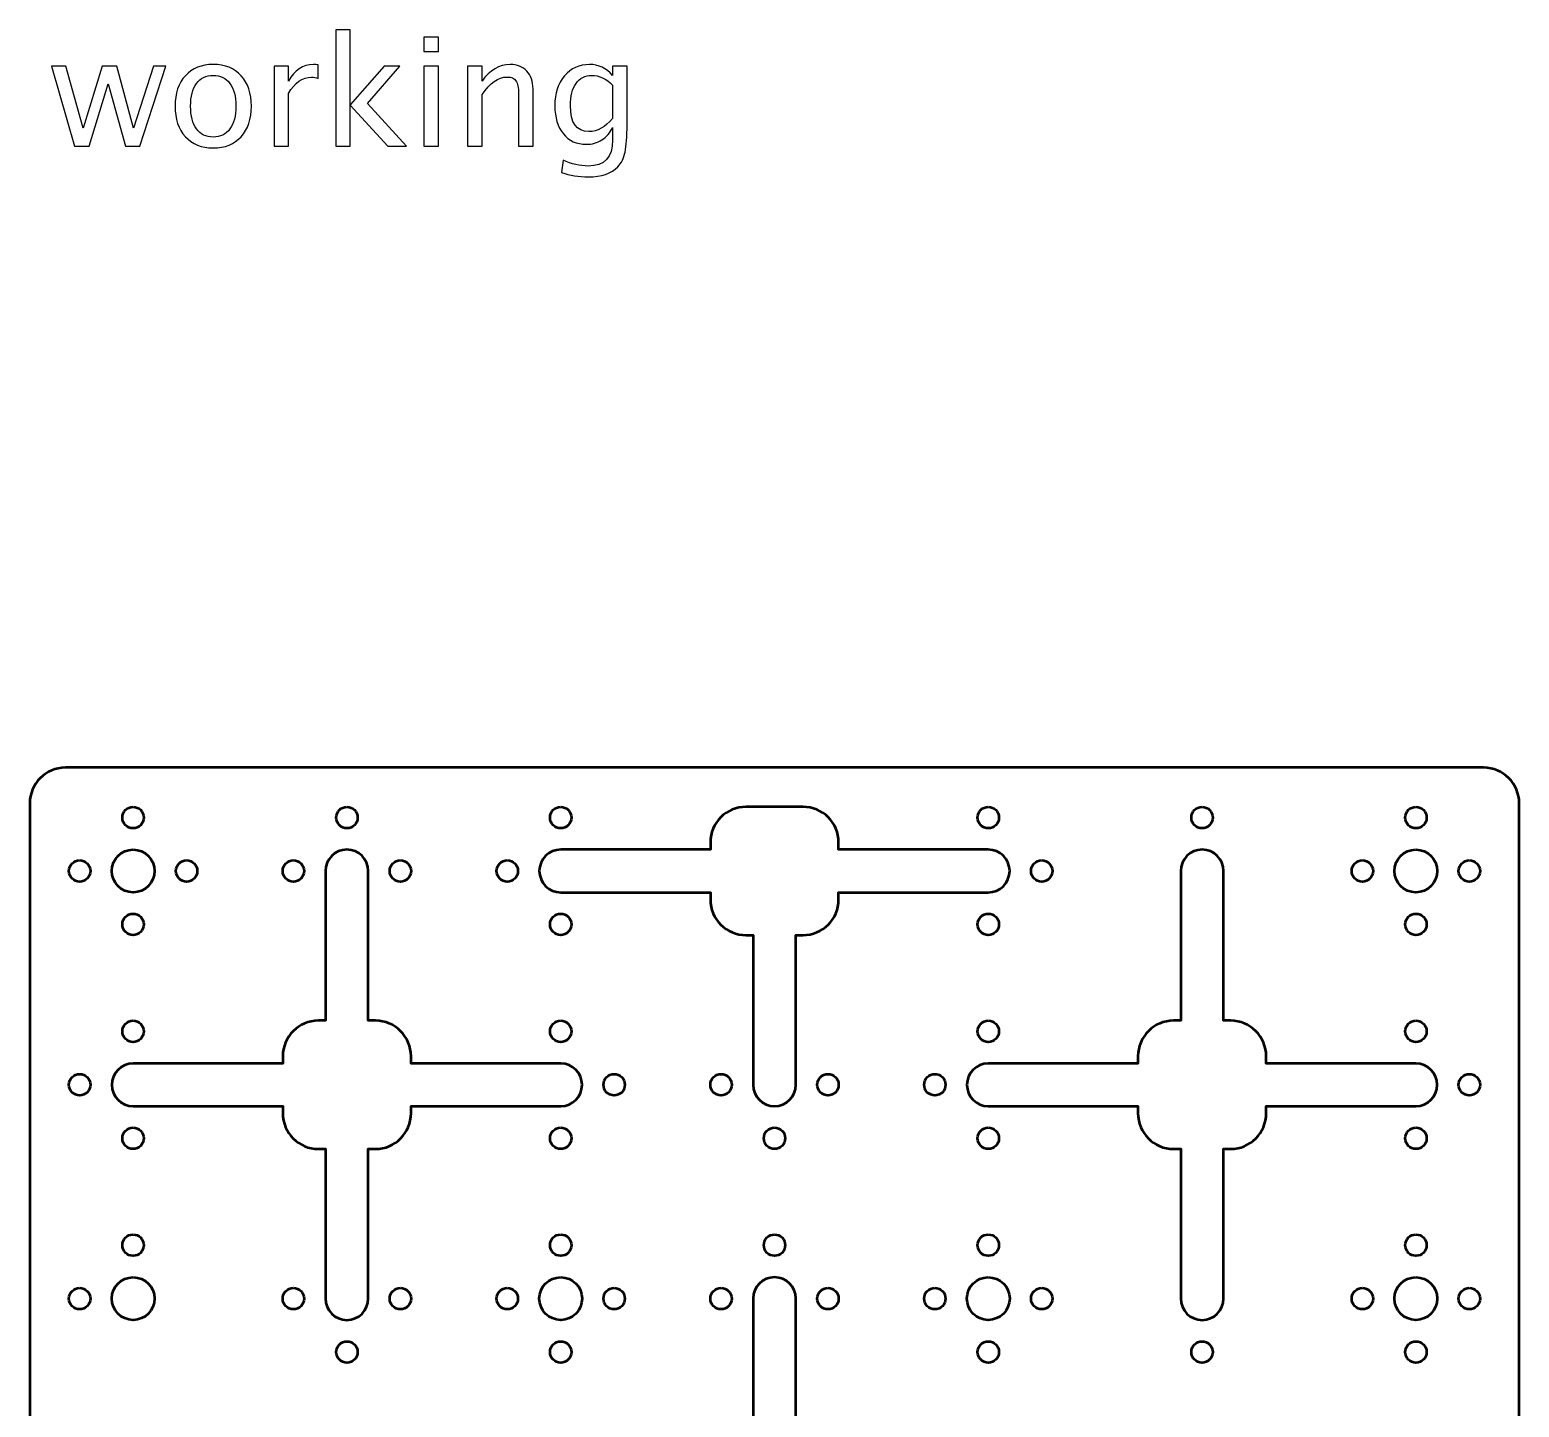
# Model space of a CAD drawing. Header units: centimetres. Extents: x -142 to 94, y -75 to 149.
# Drawn here: x -4.45 to 16.45, y 4.48 to 23.8 of the extents above; entities that cross this region are included whole.
import ezdxf

# ---------------------------------------------------------------- set-up
doc = ezdxf.new("R2010")
doc.units = ezdxf.units.CM
doc.header["$MEASUREMENT"] = 0
doc.layers.add('Layer 1', color=7, linetype='Continuous')

msp = doc.modelspace()

# ---------------------------------------------------------------- linework, layer by layer
at = {"layer": 'Layer 1', "lineweight": 53}
for centre, major_axis in [((-3, 12.75), (0, 0.15)), ((0, 12.75), (0, 0.15)), ((3, 12.75), (0, 0.15)), ((9, 12.75), (0, 0.15)), ((12, 12.75), (0, 0.15)), ((15, 12.75), (0, 0.15)), ((-3.75, 12), (0, 0.15)), ((-2.99999, 11.99999), (0, 0.30001)), ((-2.25, 12), (0, 0.15)), ((-0.75, 12), (0, 0.15)), ((0.75, 12), (0, 0.15)), ((2.25, 12), (0, 0.15)), ((9.75, 12), (0, 0.15)), ((14.25, 12), (0, 0.15)), ((15.00001, 11.99999), (0, 0.30001)), ((15.75, 12), (0, 0.15)), ((-3, 11.25), (0, 0.15)), ((3, 11.25), (0, 0.15)), ((9, 11.25), (0, 0.15)), ((15, 11.25), (0, 0.15)), ((-3, 9.75), (0, 0.15)), ((3, 9.75), (0, 0.15)), ((9, 9.75), (0, 0.15)), ((15, 9.75), (0, 0.15)), ((-3.75, 9), (0, 0.15)), ((3.75, 9), (0, 0.15)), ((5.25, 9), (0, 0.15)), ((6.75, 9), (0, 0.15)), ((8.25, 9), (0, 0.15)), ((15.75, 9), (0, 0.15)), ((-3, 8.25), (0, 0.15)), ((3, 8.25), (0, 0.15)), ((6, 8.25), (0, 0.15)), ((9, 8.25), (0, 0.15)), ((15, 8.25), (0, 0.15)), ((-3, 6.75), (0, 0.15)), ((3, 6.75), (0, 0.15)), ((6, 6.75), (0, 0.15)), ((9, 6.75), (0, 0.15)), ((15, 6.75), (0, 0.15)), ((-2.99999, 5.99999), (0, 0.30001)), ((3.00001, 5.99999), (0, 0.30001)), ((9.00001, 5.99999), (0, 0.30001)), ((15.00001, 5.99999), (0, 0.30001)), ((-3.75, 6), (0, 0.15)), ((-0.75, 6), (0, 0.15)), ((0.75, 6), (0, 0.15)), ((2.25, 6), (0, 0.15)), ((3.75, 6), (0, 0.15)), ((5.25, 6), (0, 0.15)), ((6.75, 6), (0, 0.15)), ((8.25, 6), (0, 0.15)), ((9.75, 6), (0, 0.15)), ((14.25, 6), (0, 0.15)), ((15.75, 6), (0, 0.15)), ((0, 5.25), (0, 0.15)), ((3, 5.25), (0, 0.15)), ((9, 5.25), (0, 0.15)), ((12, 5.25), (0, 0.15)), ((15, 5.25), (0, 0.15))]:
    msp.add_ellipse(centre, major_axis=major_axis, ratio=1, dxfattribs=at)
at = {"layer": 'Layer 1'}
for points, knots in [([(-0.15607, 22.17044), (-0.15607, 22.17044), (-0.15607, 23.80239), (-0.15607, 23.80239), (-0.15607, 23.80239), (-0.15607, 23.80239), (0.04713, 23.80239), (0.04713, 23.80239), (0.04713, 23.80239), (0.04713, 23.80239), (0.04713, 22.74794), (0.04713, 22.74794), (0.04713, 22.74794), (0.04713, 22.74794), (0.52338, 23.29228), (0.52338, 23.29228), (0.52338, 23.29228), (0.52338, 23.29228), (0.74281, 23.29228), (0.74281, 23.29228), (0.74281, 23.29228), (0.74281, 23.29228), (0.28773, 22.76875), (0.28773, 22.76875), (0.28773, 22.76875), (0.28773, 22.76875), (0.83806, 22.17044), (0.83806, 22.17044), (0.83806, 22.17044), (0.83806, 22.17044), (0.5763, 22.17044), (0.5763, 22.17044), (0.5763, 22.17044), (0.5763, 22.17044), (0.04713, 22.74582), (0.04713, 22.74582), (0.04713, 22.74582), (0.04713, 22.74582), (0.04713, 22.17044), (0.04713, 22.17044), (0.04713, 22.17044), (0.04713, 22.17044), (-0.15607, 22.17044), (-0.15607, 22.17044)], [0, 0, 0, 0, 0.08333333, 0.08333333, 0.08333333, 0.08333333, 0.16666667, 0.16666667, 0.16666667, 0.16666667, 0.25, 0.25, 0.25, 0.25, 0.33333333, 0.33333333, 0.33333333, 0.33333333, 0.41666667, 0.41666667, 0.41666667, 0.41666667, 0.5, 0.5, 0.5, 0.5, 0.58333333, 0.58333333, 0.58333333, 0.58333333, 0.66666667, 0.66666667, 0.66666667, 0.66666667, 0.75, 0.75, 0.75, 0.75, 0.83333333, 0.83333333, 0.83333333, 0.83333333, 1, 1, 1, 1]), ([(1.08112, 23.49759), (1.08112, 23.49759), (1.08112, 23.70079), (1.08112, 23.70079), (1.08112, 23.70079), (1.08112, 23.70079), (1.28432, 23.70079), (1.28432, 23.70079), (1.28432, 23.70079), (1.28432, 23.70079), (1.28432, 23.49759), (1.28432, 23.49759), (1.28432, 23.49759), (1.28432, 23.49759), (1.08112, 23.49759), (1.08112, 23.49759)], [0, 0, 0, 0, 0.2, 0.2, 0.2, 0.2, 0.4, 0.4, 0.4, 0.4, 0.6, 0.6, 0.6, 0.6, 1, 1, 1, 1]), ([(-3.82214, 22.17044), (-3.82214, 22.17044), (-4.14387, 23.29228), (-4.14387, 23.29228), (-4.14387, 23.29228), (-4.14387, 23.29228), (-3.94561, 23.29228), (-3.94561, 23.29228), (-3.94561, 23.29228), (-3.94561, 23.29228), (-3.69902, 22.42127), (-3.69902, 22.42127), (-3.69902, 22.42127), (-3.69902, 22.42127), (-3.43302, 23.29228), (-3.43302, 23.29228), (-3.43302, 23.29228), (-3.43302, 23.29228), (-3.22982, 23.29228), (-3.22982, 23.29228), (-3.22982, 23.29228), (-3.22982, 23.29228), (-2.99593, 22.42268), (-2.99593, 22.42268), (-2.99593, 22.42268), (-2.99593, 22.42268), (-2.713, 23.29228), (-2.713, 23.29228), (-2.713, 23.29228), (-2.713, 23.29228), (-2.53943, 23.29228), (-2.53943, 23.29228), (-2.53943, 23.29228), (-2.53943, 23.29228), (-2.90562, 22.17044), (-2.90562, 22.17044), (-2.90562, 22.17044), (-2.90562, 22.17044), (-3.10882, 22.17044), (-3.10882, 22.17044), (-3.10882, 22.17044), (-3.10882, 22.17044), (-3.34941, 23.04533), (-3.34941, 23.04533), (-3.34941, 23.04533), (-3.34941, 23.04533), (-3.61894, 22.17044), (-3.61894, 22.17044), (-3.61894, 22.17044), (-3.61894, 22.17044), (-3.82214, 22.17044), (-3.82214, 22.17044)], [0, 0, 0, 0, 0.07142857, 0.07142857, 0.07142857, 0.07142857, 0.14285714, 0.14285714, 0.14285714, 0.14285714, 0.21428571, 0.21428571, 0.21428571, 0.21428571, 0.28571429, 0.28571429, 0.28571429, 0.28571429, 0.35714286, 0.35714286, 0.35714286, 0.35714286, 0.42857143, 0.42857143, 0.42857143, 0.42857143, 0.5, 0.5, 0.5, 0.5, 0.57142857, 0.57142857, 0.57142857, 0.57142857, 0.64285714, 0.64285714, 0.64285714, 0.64285714, 0.71428571, 0.71428571, 0.71428571, 0.71428571, 0.78571429, 0.78571429, 0.78571429, 0.78571429, 0.85714286, 0.85714286, 0.85714286, 0.85714286, 1, 1, 1, 1]), ([(-1.87586, 22.14504), (-2.04061, 22.14504), (-2.17114, 22.1976), (-2.26709, 22.30273), (-2.26709, 22.30273), (-2.3634, 22.40786), (-2.41138, 22.55074), (-2.41138, 22.731), (-2.41138, 22.731), (-2.41138, 22.91092), (-2.3634, 23.05344), (-2.26709, 23.15822), (-2.26709, 23.15822), (-2.17114, 23.26299), (-2.04061, 23.31556), (-1.87586, 23.31556), (-1.87586, 23.31556), (-1.71111, 23.31556), (-1.58059, 23.26299), (-1.48463, 23.15822), (-1.48463, 23.15822), (-1.38832, 23.05344), (-1.34034, 22.91092), (-1.34034, 22.731), (-1.34034, 22.731), (-1.34034, 22.55074), (-1.38832, 22.40786), (-1.48463, 22.30273), (-1.48463, 22.30273), (-1.58059, 22.1976), (-1.71111, 22.14504), (-1.87586, 22.14504)], [0, 0, 0, 0, 0.11111111, 0.11111111, 0.11111111, 0.11111111, 0.22222222, 0.22222222, 0.22222222, 0.22222222, 0.33333333, 0.33333333, 0.33333333, 0.33333333, 0.44444444, 0.44444444, 0.44444444, 0.44444444, 0.55555556, 0.55555556, 0.55555556, 0.55555556, 0.66666667, 0.66666667, 0.66666667, 0.66666667, 0.77777778, 0.77777778, 0.77777778, 0.77777778, 1, 1, 1, 1]), ([(-1.02214, 22.17044), (-1.02214, 22.17044), (-1.02214, 23.29228), (-1.02214, 23.29228), (-1.02214, 23.29228), (-1.02214, 23.29228), (-0.81894, 23.29228), (-0.81894, 23.29228), (-0.81894, 23.29228), (-0.81894, 23.29228), (-0.81894, 23.08026), (-0.81894, 23.08026), (-0.81894, 23.08026), (-0.73815, 23.23724), (-0.62103, 23.31556), (-0.46722, 23.31556), (-0.46722, 23.31556), (-0.44641, 23.31556), (-0.42453, 23.31379), (-0.40196, 23.31027), (-0.40196, 23.31027), (-0.40196, 23.31027), (-0.40196, 23.12012), (-0.40196, 23.12012), (-0.40196, 23.12012), (-0.43723, 23.13176), (-0.46828, 23.13776), (-0.49509, 23.13776), (-0.49509, 23.13776), (-0.62421, 23.13776), (-0.73216, 23.06156), (-0.81894, 22.90881), (-0.81894, 22.90881), (-0.81894, 22.90881), (-0.81894, 22.17044), (-0.81894, 22.17044), (-0.81894, 22.17044), (-0.81894, 22.17044), (-1.02214, 22.17044), (-1.02214, 22.17044)], [0, 0, 0, 0, 0.09090909, 0.09090909, 0.09090909, 0.09090909, 0.18181818, 0.18181818, 0.18181818, 0.18181818, 0.27272727, 0.27272727, 0.27272727, 0.27272727, 0.36363636, 0.36363636, 0.36363636, 0.36363636, 0.45454545, 0.45454545, 0.45454545, 0.45454545, 0.54545455, 0.54545455, 0.54545455, 0.54545455, 0.63636364, 0.63636364, 0.63636364, 0.63636364, 0.72727273, 0.72727273, 0.72727273, 0.72727273, 0.81818182, 0.81818182, 0.81818182, 0.81818182, 1, 1, 1, 1]), ([(1.08112, 22.17044), (1.08112, 22.17044), (1.08112, 23.29228), (1.08112, 23.29228), (1.08112, 23.29228), (1.08112, 23.29228), (1.28432, 23.29228), (1.28432, 23.29228), (1.28432, 23.29228), (1.28432, 23.29228), (1.28432, 22.17044), (1.28432, 22.17044), (1.28432, 22.17044), (1.28432, 22.17044), (1.08112, 22.17044), (1.08112, 22.17044)], [0, 0, 0, 0, 0.2, 0.2, 0.2, 0.2, 0.4, 0.4, 0.4, 0.4, 0.6, 0.6, 0.6, 0.6, 1, 1, 1, 1]), ([(1.69284, 22.17044), (1.69284, 22.17044), (1.69284, 23.29228), (1.69284, 23.29228), (1.69284, 23.29228), (1.69284, 23.29228), (1.89604, 23.29228), (1.89604, 23.29228), (1.89604, 23.29228), (1.89604, 23.29228), (1.89604, 23.08026), (1.89604, 23.08026), (1.89604, 23.08026), (2.00364, 23.23724), (2.13558, 23.31556), (2.29151, 23.31556), (2.29151, 23.31556), (2.38958, 23.31556), (2.46754, 23.28487), (2.52504, 23.22313), (2.52504, 23.22313), (2.58255, 23.16175), (2.61148, 23.07884), (2.61148, 22.97513), (2.61148, 22.97513), (2.61148, 22.97513), (2.61148, 22.17044), (2.61148, 22.17044), (2.61148, 22.17044), (2.61148, 22.17044), (2.40827, 22.17044), (2.40827, 22.17044), (2.40827, 22.17044), (2.40827, 22.17044), (2.40827, 22.90881), (2.40827, 22.90881), (2.40827, 22.90881), (2.40827, 22.99206), (2.39593, 23.05133), (2.37159, 23.08661), (2.37159, 23.08661), (2.34689, 23.12224), (2.30632, 23.13987), (2.24952, 23.13987), (2.24952, 23.13987), (2.12464, 23.13987), (2.00681, 23.05838), (1.89604, 22.8954), (1.89604, 22.8954), (1.89604, 22.8954), (1.89604, 22.17044), (1.89604, 22.17044), (1.89604, 22.17044), (1.89604, 22.17044), (1.69284, 22.17044), (1.69284, 22.17044)], [0, 0, 0, 0, 0.06666667, 0.06666667, 0.06666667, 0.06666667, 0.13333333, 0.13333333, 0.13333333, 0.13333333, 0.2, 0.2, 0.2, 0.2, 0.26666667, 0.26666667, 0.26666667, 0.26666667, 0.33333333, 0.33333333, 0.33333333, 0.33333333, 0.4, 0.4, 0.4, 0.4, 0.46666667, 0.46666667, 0.46666667, 0.46666667, 0.53333333, 0.53333333, 0.53333333, 0.53333333, 0.6, 0.6, 0.6, 0.6, 0.66666667, 0.66666667, 0.66666667, 0.66666667, 0.73333333, 0.73333333, 0.73333333, 0.73333333, 0.8, 0.8, 0.8, 0.8, 0.86666667, 0.86666667, 0.86666667, 0.86666667, 1, 1, 1, 1]), ([(3.01082, 21.79791), (3.01082, 21.79791), (3.03481, 21.97359), (3.03481, 21.97359), (3.03481, 21.97359), (3.15264, 21.91856), (3.26941, 21.89104), (3.38477, 21.89104), (3.38477, 21.89104), (3.61372, 21.89104), (3.72837, 22.0124), (3.72837, 22.25475), (3.72837, 22.25475), (3.72837, 22.25475), (3.72837, 22.43114), (3.72837, 22.43114), (3.72837, 22.43114), (3.6931, 22.35671), (3.643, 22.2992), (3.57774, 22.25793), (3.57774, 22.25793), (3.51247, 22.21665), (3.4398, 22.19584), (3.35972, 22.19584), (3.35972, 22.19584), (3.2239, 22.19584), (3.1163, 22.24452), (3.03693, 22.34189), (3.03693, 22.34189), (2.95755, 22.43926), (2.91769, 22.5712), (2.91769, 22.73771), (2.91769, 22.73771), (2.91769, 22.9081), (2.96285, 23.04709), (3.05316, 23.15469), (3.05316, 23.15469), (3.14382, 23.26194), (3.26059, 23.31556), (3.40417, 23.31556), (3.40417, 23.31556), (3.52976, 23.31556), (3.63806, 23.26476), (3.72837, 23.16281), (3.72837, 23.16281), (3.72837, 23.16281), (3.72837, 23.29228), (3.72837, 23.29228), (3.72837, 23.29228), (3.72837, 23.29228), (3.93158, 23.29228), (3.93158, 23.29228), (3.93158, 23.29228), (3.93158, 23.29228), (3.93158, 22.47665), (3.93158, 22.47665), (3.93158, 22.47665), (3.93158, 22.30132), (3.9224, 22.1715), (3.90406, 22.08718), (3.90406, 22.08718), (3.88607, 22.00287), (3.85149, 21.93373), (3.8014, 21.8801), (3.8014, 21.8801), (3.7125, 21.78591), (3.57351, 21.73864), (3.38477, 21.73864), (3.38477, 21.73864), (3.2553, 21.73864), (3.13077, 21.75839), (3.01082, 21.79791)], [0, 0, 0, 0, 0.05263158, 0.05263158, 0.05263158, 0.05263158, 0.10526316, 0.10526316, 0.10526316, 0.10526316, 0.15789474, 0.15789474, 0.15789474, 0.15789474, 0.21052632, 0.21052632, 0.21052632, 0.21052632, 0.26315789, 0.26315789, 0.26315789, 0.26315789, 0.31578947, 0.31578947, 0.31578947, 0.31578947, 0.36842105, 0.36842105, 0.36842105, 0.36842105, 0.42105263, 0.42105263, 0.42105263, 0.42105263, 0.47368421, 0.47368421, 0.47368421, 0.47368421, 0.52631579, 0.52631579, 0.52631579, 0.52631579, 0.57894737, 0.57894737, 0.57894737, 0.57894737, 0.63157895, 0.63157895, 0.63157895, 0.63157895, 0.68421053, 0.68421053, 0.68421053, 0.68421053, 0.73684211, 0.73684211, 0.73684211, 0.73684211, 0.78947368, 0.78947368, 0.78947368, 0.78947368, 0.84210526, 0.84210526, 0.84210526, 0.84210526, 0.89473684, 0.89473684, 0.89473684, 0.89473684, 1, 1, 1, 1]), ([(-1.87622, 22.29744), (-1.77567, 22.29744), (-1.69736, 22.33519), (-1.64162, 22.41103), (-1.64162, 22.41103), (-1.58623, 22.48653), (-1.55836, 22.59342), (-1.55836, 22.731), (-1.55836, 22.731), (-1.55836, 22.86824), (-1.58623, 22.97477), (-1.64162, 23.05027), (-1.64162, 23.05027), (-1.69736, 23.12541), (-1.77567, 23.16316), (-1.87622, 23.16316), (-1.87622, 23.16316), (-1.97711, 23.16316), (-2.05543, 23.12541), (-2.11046, 23.05027), (-2.11046, 23.05027), (-2.16585, 22.97477), (-2.19336, 22.86824), (-2.19336, 22.731), (-2.19336, 22.731), (-2.19336, 22.59342), (-2.16585, 22.48653), (-2.11046, 22.41103), (-2.11046, 22.41103), (-2.05543, 22.33519), (-1.97711, 22.29744), (-1.87622, 22.29744)], [0, 0, 0, 0, 0.11111111, 0.11111111, 0.11111111, 0.11111111, 0.22222222, 0.22222222, 0.22222222, 0.22222222, 0.33333333, 0.33333333, 0.33333333, 0.33333333, 0.44444444, 0.44444444, 0.44444444, 0.44444444, 0.55555556, 0.55555556, 0.55555556, 0.55555556, 0.66666667, 0.66666667, 0.66666667, 0.66666667, 0.77777778, 0.77777778, 0.77777778, 0.77777778, 1, 1, 1, 1]), ([(3.72837, 22.5585), (3.72837, 22.5585), (3.72837, 23.02381), (3.72837, 23.02381), (3.72837, 23.02381), (3.63877, 23.11659), (3.54105, 23.16316), (3.43557, 23.16316), (3.43557, 23.16316), (3.34173, 23.16316), (3.26835, 23.12576), (3.21544, 23.05062), (3.21544, 23.05062), (3.16217, 22.97583), (3.13571, 22.87176), (3.13571, 22.73912), (3.13571, 22.73912), (3.13571, 22.49535), (3.22214, 22.37364), (3.39535, 22.37364), (3.39535, 22.37364), (3.51318, 22.37364), (3.62431, 22.43538), (3.72837, 22.5585)], [0, 0, 0, 0, 0.14285714, 0.14285714, 0.14285714, 0.14285714, 0.28571429, 0.28571429, 0.28571429, 0.28571429, 0.42857143, 0.42857143, 0.42857143, 0.42857143, 0.57142857, 0.57142857, 0.57142857, 0.57142857, 0.71428571, 0.71428571, 0.71428571, 0.71428571, 1, 1, 1, 1])]:
    msp.add_open_spline(points, degree=3, knots=knots, dxfattribs=at)
at = {"layer": 'Layer 1', "lineweight": 53}
for points, knots in [([(-4.45, -6.95), (-4.45, -6.95), (-4.45, 2.7), (-4.45, 2.7), (-4.45, 2.7), (-4.45, 2.7), (-3, 2.7), (-3, 2.7), (-3, 2.7), (-2.83431, 2.7), (-2.7, 2.83431), (-2.7, 3), (-2.7, 3), (-2.7, 3.16569), (-2.83431, 3.3), (-3, 3.3), (-3, 3.3), (-3, 3.3), (-4.45, 3.3), (-4.45, 3.3), (-4.45, 3.3), (-4.45, 3.3), (-4.45, 12.95), (-4.45, 12.95), (-4.45, 12.95), (-4.45, 13.22614), (-4.22614, 13.45), (-3.95, 13.45), (-3.95, 13.45), (-3.95, 13.45), (15.95, 13.45), (15.95, 13.45), (15.95, 13.45), (16.22614, 13.45), (16.45, 13.22614), (16.45, 12.95), (16.45, 12.95), (16.45, 12.95), (16.45, 3.3), (16.45, 3.3), (16.45, 3.3), (16.45, 3.3), (15, 3.3), (15, 3.3), (15, 3.3), (14.83431, 3.3), (14.7, 3.16569), (14.7, 3), (14.7, 3), (14.7, 2.83431), (14.83431, 2.7), (15, 2.7), (15, 2.7), (15, 2.7), (16.45, 2.7), (16.45, 2.7), (16.45, 2.7), (16.45, 2.7), (16.45, -6.95), (16.45, -6.95), (16.45, -6.95), (16.45, -7.22614), (16.22614, -7.45), (15.95, -7.45), (15.95, -7.45), (15.95, -7.45), (-3.95, -7.45), (-3.95, -7.45), (-3.95, -7.45), (-4.22614, -7.45), (-4.45, -7.22614), (-4.45, -6.95)], [0, 0, 0, 0, 0.05263158, 0.05263158, 0.05263158, 0.05263158, 0.10526316, 0.10526316, 0.10526316, 0.10526316, 0.15789474, 0.15789474, 0.15789474, 0.15789474, 0.21052632, 0.21052632, 0.21052632, 0.21052632, 0.26315789, 0.26315789, 0.26315789, 0.26315789, 0.31578947, 0.31578947, 0.31578947, 0.31578947, 0.36842105, 0.36842105, 0.36842105, 0.36842105, 0.42105263, 0.42105263, 0.42105263, 0.42105263, 0.47368421, 0.47368421, 0.47368421, 0.47368421, 0.52631579, 0.52631579, 0.52631579, 0.52631579, 0.57894737, 0.57894737, 0.57894737, 0.57894737, 0.63157895, 0.63157895, 0.63157895, 0.63157895, 0.68421053, 0.68421053, 0.68421053, 0.68421053, 0.73684211, 0.73684211, 0.73684211, 0.73684211, 0.78947368, 0.78947368, 0.78947368, 0.78947368, 0.84210526, 0.84210526, 0.84210526, 0.84210526, 0.89473684, 0.89473684, 0.89473684, 0.89473684, 1, 1, 1, 1]), ([(5.1, 11.6), (5.1, 11.6), (5.1, 11.7), (5.1, 11.7), (5.1, 11.7), (5.1, 11.7), (3, 11.7), (3, 11.7), (3, 11.7), (2.83431, 11.7), (2.7, 11.83431), (2.7, 12), (2.7, 12), (2.7, 12.16569), (2.83431, 12.3), (3, 12.3), (3, 12.3), (3, 12.3), (5.1, 12.3), (5.1, 12.3), (5.1, 12.3), (5.1, 12.3), (5.1, 12.4), (5.1, 12.4), (5.1, 12.4), (5.1, 12.67614), (5.32386, 12.9), (5.6, 12.9), (5.6, 12.9), (5.6, 12.9), (5.7, 12.9), (5.7, 12.9), (5.7, 12.9), (5.7, 12.9), (6.3, 12.9), (6.3, 12.9), (6.3, 12.9), (6.3, 12.9), (6.4, 12.9), (6.4, 12.9), (6.4, 12.9), (6.67614, 12.9), (6.9, 12.67614), (6.9, 12.4), (6.9, 12.4), (6.9, 12.4), (6.9, 12.3), (6.9, 12.3), (6.9, 12.3), (6.9, 12.3), (9, 12.3), (9, 12.3), (9, 12.3), (9.16569, 12.3), (9.3, 12.16569), (9.3, 12), (9.3, 12), (9.3, 11.83431), (9.16569, 11.7), (9, 11.7), (9, 11.7), (9, 11.7), (6.9, 11.7), (6.9, 11.7), (6.9, 11.7), (6.9, 11.7), (6.9, 11.6), (6.9, 11.6), (6.9, 11.6), (6.9, 11.32386), (6.67614, 11.1), (6.4, 11.1), (6.4, 11.1), (6.4, 11.1), (6.3, 11.1), (6.3, 11.1), (6.3, 11.1), (6.3, 11.1), (6.3, 9), (6.3, 9), (6.3, 9), (6.3, 8.83431), (6.16569, 8.7), (6, 8.7), (6, 8.7), (5.83431, 8.7), (5.7, 8.83431), (5.7, 9), (5.7, 9), (5.7, 9), (5.7, 11.1), (5.7, 11.1), (5.7, 11.1), (5.7, 11.1), (5.6, 11.1), (5.6, 11.1), (5.6, 11.1), (5.32386, 11.1), (5.1, 11.32386), (5.1, 11.6)], [0, 0, 0, 0, 0.03846154, 0.03846154, 0.03846154, 0.03846154, 0.07692308, 0.07692308, 0.07692308, 0.07692308, 0.11538462, 0.11538462, 0.11538462, 0.11538462, 0.15384615, 0.15384615, 0.15384615, 0.15384615, 0.19230769, 0.19230769, 0.19230769, 0.19230769, 0.23076923, 0.23076923, 0.23076923, 0.23076923, 0.26923077, 0.26923077, 0.26923077, 0.26923077, 0.30769231, 0.30769231, 0.30769231, 0.30769231, 0.34615385, 0.34615385, 0.34615385, 0.34615385, 0.38461538, 0.38461538, 0.38461538, 0.38461538, 0.42307692, 0.42307692, 0.42307692, 0.42307692, 0.46153846, 0.46153846, 0.46153846, 0.46153846, 0.5, 0.5, 0.5, 0.5, 0.53846154, 0.53846154, 0.53846154, 0.53846154, 0.57692308, 0.57692308, 0.57692308, 0.57692308, 0.61538462, 0.61538462, 0.61538462, 0.61538462, 0.65384615, 0.65384615, 0.65384615, 0.65384615, 0.69230769, 0.69230769, 0.69230769, 0.69230769, 0.73076923, 0.73076923, 0.73076923, 0.73076923, 0.76923077, 0.76923077, 0.76923077, 0.76923077, 0.80769231, 0.80769231, 0.80769231, 0.80769231, 0.84615385, 0.84615385, 0.84615385, 0.84615385, 0.88461538, 0.88461538, 0.88461538, 0.88461538, 0.92307692, 0.92307692, 0.92307692, 0.92307692, 1, 1, 1, 1]), ([(-0.9, 8.6), (-0.9, 8.6), (-0.9, 8.7), (-0.9, 8.7), (-0.9, 8.7), (-0.9, 8.7), (-3, 8.7), (-3, 8.7), (-3, 8.7), (-3.16569, 8.7), (-3.3, 8.83431), (-3.3, 9), (-3.3, 9), (-3.3, 9.16569), (-3.16569, 9.3), (-3, 9.3), (-3, 9.3), (-3, 9.3), (-0.9, 9.3), (-0.9, 9.3), (-0.9, 9.3), (-0.9, 9.3), (-0.9, 9.4), (-0.9, 9.4), (-0.9, 9.4), (-0.9, 9.67614), (-0.67614, 9.9), (-0.4, 9.9), (-0.4, 9.9), (-0.4, 9.9), (-0.3, 9.9), (-0.3, 9.9), (-0.3, 9.9), (-0.3, 9.9), (-0.3, 12), (-0.3, 12), (-0.3, 12), (-0.3, 12.16569), (-0.16569, 12.3), (0, 12.3), (0, 12.3), (0.16569, 12.3), (0.3, 12.16569), (0.3, 12), (0.3, 12), (0.3, 12), (0.3, 9.9), (0.3, 9.9), (0.3, 9.9), (0.3, 9.9), (0.4, 9.9), (0.4, 9.9), (0.4, 9.9), (0.67614, 9.9), (0.9, 9.67614), (0.9, 9.4), (0.9, 9.4), (0.9, 9.4), (0.9, 9.3), (0.9, 9.3), (0.9, 9.3), (0.9, 9.3), (3, 9.3), (3, 9.3), (3, 9.3), (3.16569, 9.3), (3.3, 9.16569), (3.3, 9), (3.3, 9), (3.3, 8.83431), (3.16569, 8.7), (3, 8.7), (3, 8.7), (3, 8.7), (0.9, 8.7), (0.9, 8.7), (0.9, 8.7), (0.9, 8.7), (0.9, 8.6), (0.9, 8.6), (0.9, 8.6), (0.9, 8.32386), (0.67614, 8.1), (0.4, 8.1), (0.4, 8.1), (0.4, 8.1), (0.3, 8.1), (0.3, 8.1), (0.3, 8.1), (0.3, 8.1), (0.3, 6), (0.3, 6), (0.3, 6), (0.3, 5.83431), (0.16569, 5.7), (0, 5.7), (0, 5.7), (-0.16569, 5.7), (-0.3, 5.83431), (-0.3, 6), (-0.3, 6), (-0.3, 6), (-0.3, 8.1), (-0.3, 8.1), (-0.3, 8.1), (-0.3, 8.1), (-0.4, 8.1), (-0.4, 8.1), (-0.4, 8.1), (-0.67614, 8.1), (-0.9, 8.32386), (-0.9, 8.6)], [0, 0, 0, 0, 0.03448276, 0.03448276, 0.03448276, 0.03448276, 0.06896552, 0.06896552, 0.06896552, 0.06896552, 0.10344828, 0.10344828, 0.10344828, 0.10344828, 0.13793103, 0.13793103, 0.13793103, 0.13793103, 0.17241379, 0.17241379, 0.17241379, 0.17241379, 0.20689655, 0.20689655, 0.20689655, 0.20689655, 0.24137931, 0.24137931, 0.24137931, 0.24137931, 0.27586207, 0.27586207, 0.27586207, 0.27586207, 0.31034483, 0.31034483, 0.31034483, 0.31034483, 0.34482759, 0.34482759, 0.34482759, 0.34482759, 0.37931034, 0.37931034, 0.37931034, 0.37931034, 0.4137931, 0.4137931, 0.4137931, 0.4137931, 0.44827586, 0.44827586, 0.44827586, 0.44827586, 0.48275862, 0.48275862, 0.48275862, 0.48275862, 0.51724138, 0.51724138, 0.51724138, 0.51724138, 0.55172414, 0.55172414, 0.55172414, 0.55172414, 0.5862069, 0.5862069, 0.5862069, 0.5862069, 0.62068966, 0.62068966, 0.62068966, 0.62068966, 0.65517241, 0.65517241, 0.65517241, 0.65517241, 0.68965517, 0.68965517, 0.68965517, 0.68965517, 0.72413793, 0.72413793, 0.72413793, 0.72413793, 0.75862069, 0.75862069, 0.75862069, 0.75862069, 0.79310345, 0.79310345, 0.79310345, 0.79310345, 0.82758621, 0.82758621, 0.82758621, 0.82758621, 0.86206897, 0.86206897, 0.86206897, 0.86206897, 0.89655172, 0.89655172, 0.89655172, 0.89655172, 0.93103448, 0.93103448, 0.93103448, 0.93103448, 1, 1, 1, 1]), ([(11.1, 8.6), (11.1, 8.6), (11.1, 8.7), (11.1, 8.7), (11.1, 8.7), (11.1, 8.7), (9, 8.7), (9, 8.7), (9, 8.7), (8.83431, 8.7), (8.7, 8.83431), (8.7, 9), (8.7, 9), (8.7, 9.16569), (8.83431, 9.3), (9, 9.3), (9, 9.3), (9, 9.3), (11.1, 9.3), (11.1, 9.3), (11.1, 9.3), (11.1, 9.3), (11.1, 9.4), (11.1, 9.4), (11.1, 9.4), (11.1, 9.67614), (11.32386, 9.9), (11.6, 9.9), (11.6, 9.9), (11.6, 9.9), (11.7, 9.9), (11.7, 9.9), (11.7, 9.9), (11.7, 9.9), (11.7, 12), (11.7, 12), (11.7, 12), (11.7, 12.16569), (11.83431, 12.3), (12, 12.3), (12, 12.3), (12.16569, 12.3), (12.3, 12.16569), (12.3, 12), (12.3, 12), (12.3, 12), (12.3, 9.9), (12.3, 9.9), (12.3, 9.9), (12.3, 9.9), (12.4, 9.9), (12.4, 9.9), (12.4, 9.9), (12.67614, 9.9), (12.9, 9.67614), (12.9, 9.4), (12.9, 9.4), (12.9, 9.4), (12.9, 9.3), (12.9, 9.3), (12.9, 9.3), (12.9, 9.3), (15, 9.3), (15, 9.3), (15, 9.3), (15.16569, 9.3), (15.3, 9.16569), (15.3, 9), (15.3, 9), (15.3, 8.83431), (15.16569, 8.7), (15, 8.7), (15, 8.7), (15, 8.7), (12.9, 8.7), (12.9, 8.7), (12.9, 8.7), (12.9, 8.7), (12.9, 8.6), (12.9, 8.6), (12.9, 8.6), (12.9, 8.32386), (12.67614, 8.1), (12.4, 8.1), (12.4, 8.1), (12.4, 8.1), (12.3, 8.1), (12.3, 8.1), (12.3, 8.1), (12.3, 8.1), (12.3, 6), (12.3, 6), (12.3, 6), (12.3, 5.83431), (12.16569, 5.7), (12, 5.7), (12, 5.7), (11.83431, 5.7), (11.7, 5.83431), (11.7, 6), (11.7, 6), (11.7, 6), (11.7, 8.1), (11.7, 8.1), (11.7, 8.1), (11.7, 8.1), (11.6, 8.1), (11.6, 8.1), (11.6, 8.1), (11.32386, 8.1), (11.1, 8.32386), (11.1, 8.6)], [0, 0, 0, 0, 0.03448276, 0.03448276, 0.03448276, 0.03448276, 0.06896552, 0.06896552, 0.06896552, 0.06896552, 0.10344828, 0.10344828, 0.10344828, 0.10344828, 0.13793103, 0.13793103, 0.13793103, 0.13793103, 0.17241379, 0.17241379, 0.17241379, 0.17241379, 0.20689655, 0.20689655, 0.20689655, 0.20689655, 0.24137931, 0.24137931, 0.24137931, 0.24137931, 0.27586207, 0.27586207, 0.27586207, 0.27586207, 0.31034483, 0.31034483, 0.31034483, 0.31034483, 0.34482759, 0.34482759, 0.34482759, 0.34482759, 0.37931034, 0.37931034, 0.37931034, 0.37931034, 0.4137931, 0.4137931, 0.4137931, 0.4137931, 0.44827586, 0.44827586, 0.44827586, 0.44827586, 0.48275862, 0.48275862, 0.48275862, 0.48275862, 0.51724138, 0.51724138, 0.51724138, 0.51724138, 0.55172414, 0.55172414, 0.55172414, 0.55172414, 0.5862069, 0.5862069, 0.5862069, 0.5862069, 0.62068966, 0.62068966, 0.62068966, 0.62068966, 0.65517241, 0.65517241, 0.65517241, 0.65517241, 0.68965517, 0.68965517, 0.68965517, 0.68965517, 0.72413793, 0.72413793, 0.72413793, 0.72413793, 0.75862069, 0.75862069, 0.75862069, 0.75862069, 0.79310345, 0.79310345, 0.79310345, 0.79310345, 0.82758621, 0.82758621, 0.82758621, 0.82758621, 0.86206897, 0.86206897, 0.86206897, 0.86206897, 0.89655172, 0.89655172, 0.89655172, 0.89655172, 0.93103448, 0.93103448, 0.93103448, 0.93103448, 1, 1, 1, 1]), ([(5.1, 2.6), (5.1, 2.6), (5.1, 2.7), (5.1, 2.7), (5.1, 2.7), (5.1, 2.7), (3, 2.7), (3, 2.7), (3, 2.7), (2.83431, 2.7), (2.7, 2.83431), (2.7, 3), (2.7, 3), (2.7, 3.16569), (2.83431, 3.3), (3, 3.3), (3, 3.3), (3, 3.3), (5.1, 3.3), (5.1, 3.3), (5.1, 3.3), (5.1, 3.3), (5.1, 3.4), (5.1, 3.4), (5.1, 3.4), (5.1, 3.67614), (5.32386, 3.9), (5.6, 3.9), (5.6, 3.9), (5.6, 3.9), (5.7, 3.9), (5.7, 3.9), (5.7, 3.9), (5.7, 3.9), (5.7, 6), (5.7, 6), (5.7, 6), (5.7, 6.16569), (5.83431, 6.3), (6, 6.3), (6, 6.3), (6.16569, 6.3), (6.3, 6.16569), (6.3, 6), (6.3, 6), (6.3, 6), (6.3, 3.9), (6.3, 3.9), (6.3, 3.9), (6.3, 3.9), (6.4, 3.9), (6.4, 3.9), (6.4, 3.9), (6.67614, 3.9), (6.9, 3.67614), (6.9, 3.4), (6.9, 3.4), (6.9, 3.4), (6.9, 3.3), (6.9, 3.3), (6.9, 3.3), (6.9, 3.3), (9, 3.3), (9, 3.3), (9, 3.3), (9.16569, 3.3), (9.3, 3.16569), (9.3, 3), (9.3, 3), (9.3, 2.83431), (9.16569, 2.7), (9, 2.7), (9, 2.7), (9, 2.7), (6.9, 2.7), (6.9, 2.7), (6.9, 2.7), (6.9, 2.7), (6.9, 2.6), (6.9, 2.6), (6.9, 2.6), (6.9, 2.32386), (6.67614, 2.1), (6.4, 2.1), (6.4, 2.1), (6.4, 2.1), (6.3, 2.1), (6.3, 2.1), (6.3, 2.1), (6.3, 2.1), (6.3, 0), (6.3, 0), (6.3, 0), (6.3, -0.16569), (6.16569, -0.3), (6, -0.3), (6, -0.3), (5.83431, -0.3), (5.7, -0.16569), (5.7, 0), (5.7, 0), (5.7, 0), (5.7, 2.1), (5.7, 2.1), (5.7, 2.1), (5.7, 2.1), (5.6, 2.1), (5.6, 2.1), (5.6, 2.1), (5.32386, 2.1), (5.1, 2.32386), (5.1, 2.6)], [0, 0, 0, 0, 0.03448276, 0.03448276, 0.03448276, 0.03448276, 0.06896552, 0.06896552, 0.06896552, 0.06896552, 0.10344828, 0.10344828, 0.10344828, 0.10344828, 0.13793103, 0.13793103, 0.13793103, 0.13793103, 0.17241379, 0.17241379, 0.17241379, 0.17241379, 0.20689655, 0.20689655, 0.20689655, 0.20689655, 0.24137931, 0.24137931, 0.24137931, 0.24137931, 0.27586207, 0.27586207, 0.27586207, 0.27586207, 0.31034483, 0.31034483, 0.31034483, 0.31034483, 0.34482759, 0.34482759, 0.34482759, 0.34482759, 0.37931034, 0.37931034, 0.37931034, 0.37931034, 0.4137931, 0.4137931, 0.4137931, 0.4137931, 0.44827586, 0.44827586, 0.44827586, 0.44827586, 0.48275862, 0.48275862, 0.48275862, 0.48275862, 0.51724138, 0.51724138, 0.51724138, 0.51724138, 0.55172414, 0.55172414, 0.55172414, 0.55172414, 0.5862069, 0.5862069, 0.5862069, 0.5862069, 0.62068966, 0.62068966, 0.62068966, 0.62068966, 0.65517241, 0.65517241, 0.65517241, 0.65517241, 0.68965517, 0.68965517, 0.68965517, 0.68965517, 0.72413793, 0.72413793, 0.72413793, 0.72413793, 0.75862069, 0.75862069, 0.75862069, 0.75862069, 0.79310345, 0.79310345, 0.79310345, 0.79310345, 0.82758621, 0.82758621, 0.82758621, 0.82758621, 0.86206897, 0.86206897, 0.86206897, 0.86206897, 0.89655172, 0.89655172, 0.89655172, 0.89655172, 0.93103448, 0.93103448, 0.93103448, 0.93103448, 1, 1, 1, 1])]:
    msp.add_open_spline(points, degree=3, knots=knots, dxfattribs=at)

doc.saveas('drawing.dxf')
